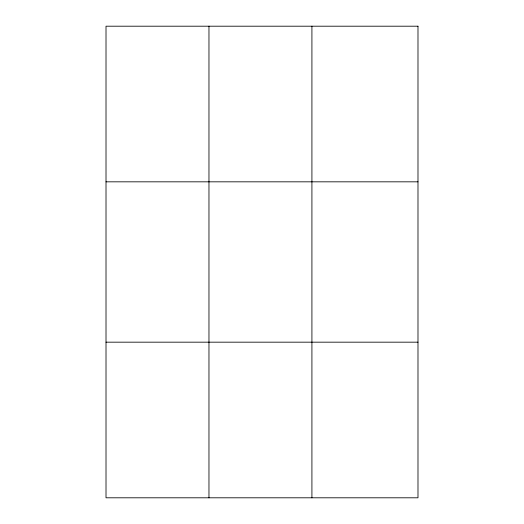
<?xml version="1.0" encoding="UTF-8"?>
<svg xmlns="http://www.w3.org/2000/svg" width="524" height="524" viewBox="0 0 524 524"><rect width="100%" height="100%" fill="white"/><g stroke="black" fill="none" stroke-linecap="round" stroke-linejoin="round"><path stroke-width="0.79" d="M106.012 181.828L417.988 181.828M106.012 342.172L417.988 342.172M311.918 26.2L311.918 497.8M208.965 26.2L208.965 497.8M417.988 26.2L106.012 26.2L106.012 497.8L417.988 497.8L417.988 26.2"/></g></svg>
